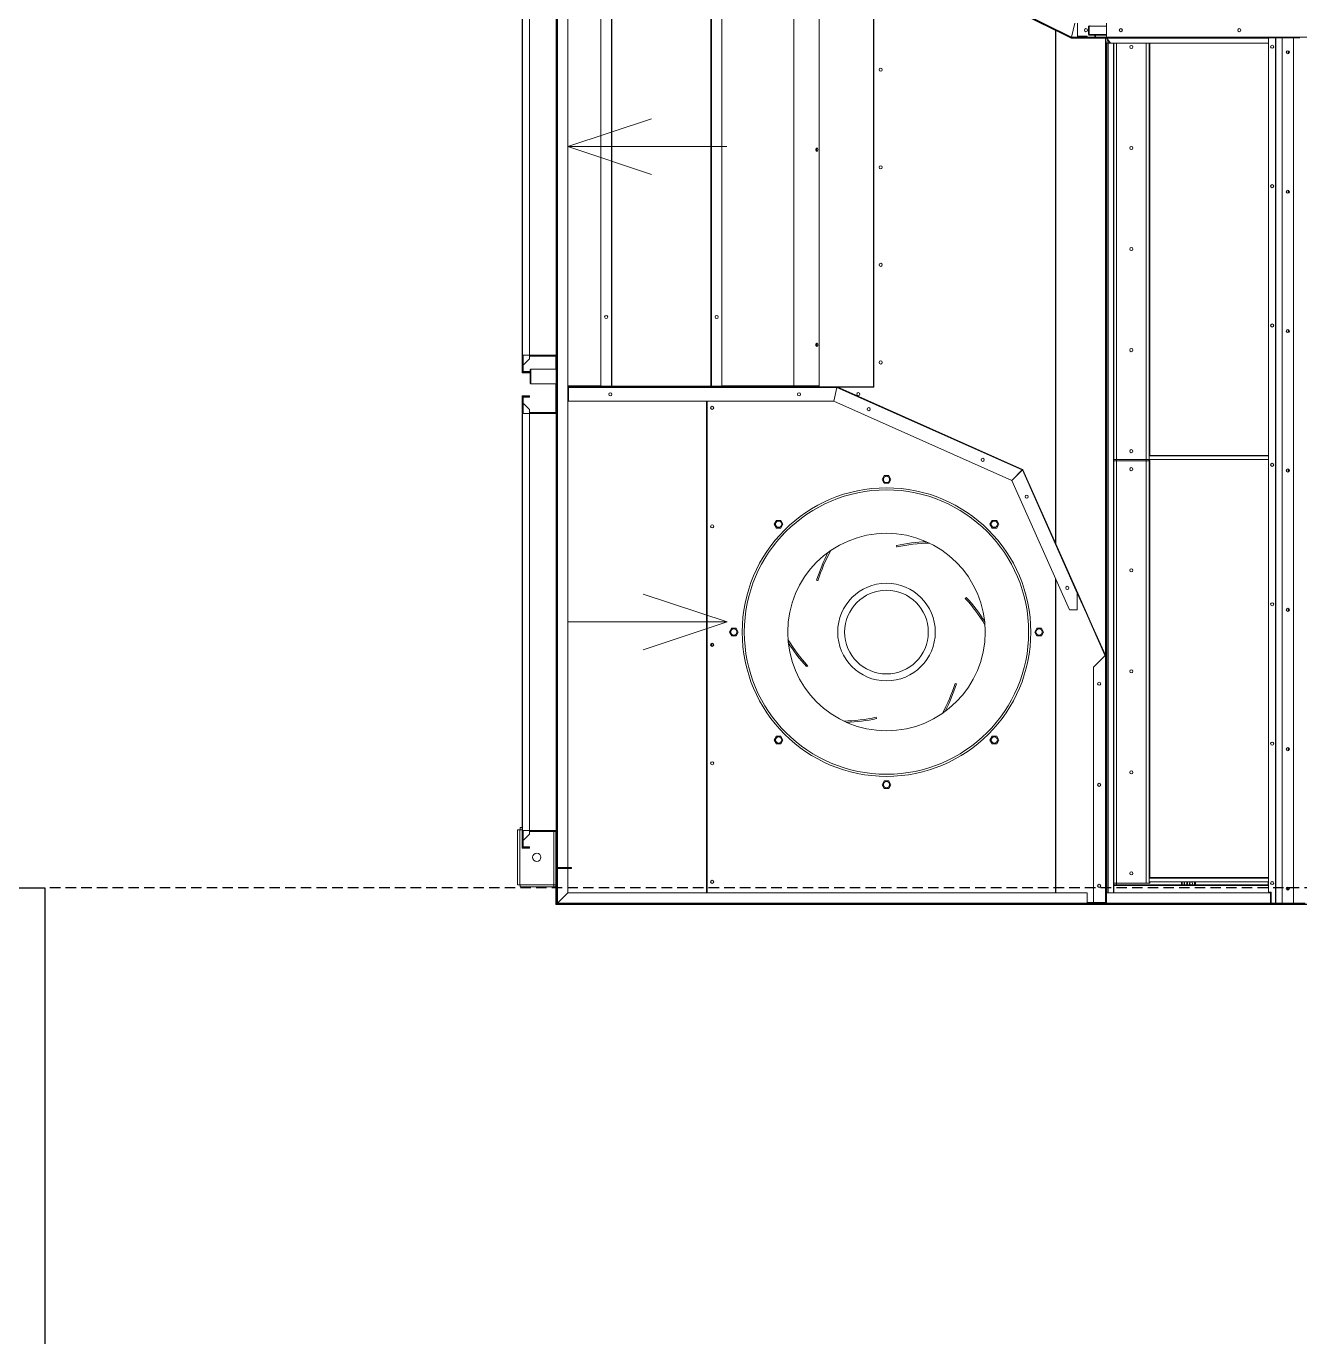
# Model space of a CAD drawing. Extents: x -9058 to 11890, y 0 to 4205.
# Drawn here: x 8292.9 to 8475.6, y 3446.3 to 3634.3 of the extents above; entities that cross this region are included whole.
import ezdxf

# ---------------------------------------------------------------- set-up
doc = ezdxf.new("R2010")
doc.units = 0
doc.header["$MEASUREMENT"] = 0
doc.linetypes.add('DASHED', pattern=[0.75, 0.5, -0.25])
doc.layers.get('0').update_dxf_attribs({"color": 9, "lineweight": 9})
doc.layers.add('T-CIHAZ', color=101, linetype='Continuous', lineweight=9)

# ---------------------------------------------------------------- blocks, each defined once
blk = doc.blocks.new('REFADSX')
at = {"color": 252, "lineweight": -3}
for p, q in [((0, 3870), (61, 3870)), ((0, 1935), (0, 3870)), ((61, 3870), (661, 3870))]:
    blk.add_line(p, q, dxfattribs=at)
blk.add_lwpolyline([(0, 3870), (4844, 3870), (4844, 1935), (0, 1935)], close=True)
blk = doc.blocks.new('DGDG')
for p, q in [((-1050, 1699.5), (1049.9, 1699.5)), ((-157.9, 1698.7), (157.9, 1698.7)), ((-51.7, 1699.5), (236, 1699.5)), ((-25, 1698.5), (25, 1698.5)), ((-25, 1697.7), (25, 1697.7)), ((-8.1, 1697.6), (-17.2, 1697.6)), ((-8, 1697.6), (-8.1, 1697.6)), ((-8.1, 455.7), (-8.1, 1697.6)), ((8.1, 1697.6), (-8, 1697.6)), ((-8, 455.7), (-8, 1697.6)), ((-0.6, 1697.7), (-0.6, 1697.6)), ((-0.6, 1697.6), (-0.6, 1697.7)), ((0.7, 1697.6), (0.7, 1697.7)), ((0.7, 1697.6), (0.7, 1697.7)), ((8.2, 1697.6), (8.1, 1697.6)), ((8.1, 455.7), (8.1, 1697.6)), ((17.3, 1697.6), (8.2, 1697.6)), ((8.2, 455.7), (8.2, 1697.6)), ((18, 1697.6), (17.3, 1697.6)), ((17.3, 455.6), (17.3, 1697.6)), ((18, 455.6), (18, 1697.6)), ((24, 1697.6), (18, 1697.6)), ((24, 1681.6), (24, 1697.6)), ((25, 1696.9), (24, 1696.9)), ((24, 1696.9), (25, 1696.9)), ((25, 1698.5), (260, 1698.5)), ((25, 1697.7), (25, 1698.5)), ((25, 1682.7), (25, 1697.7)), ((25, 1697.7), (260, 1697.7)), ((159.1, 1698.9), (251.5, 1698.9)), ((236, 1699.5), (236, 1698.9)), ((236, 1699.3), (236.1, 1699.3)), ((236.1, 1699.3), (236.1, 1698.9)), ((236.1, 1699.2), (237.7, 1699.2)), ((237.7, 1699.5), (237.7, 1698.9)), ((1049, 1699.5), (237.7, 1699.5)), ((253.3, 1698.9), (251.5, 1698.9)), ((1049, 1698.7), (254.5, 1698.7)), ((254.5, 1698.7), (1049.1, 1698.7)), ((260, 1698.5), (260, 1697.7)), ((260, 1698.5), (288, 1698.5)), ((260, 1697.7), (260, 1682.7)), ((260, 1697.7), (288, 1697.7)), ((262.6, 1697.2), (260, 1697.2)), ((261.3, 1697), (260, 1697)), ((260, 1695.9), (260.4, 1696.6)), ((260.4, 1696.6), (260.4, 463.6)), ((260.4, 1696.6), (261.1, 1696.6)), ((261.1, 1696.6), (261.1, 1696.5)), ((261.1, 1696.5), (261.1, 1341.8)), ((261.1, 1696.5), (261.7, 1696.5)), ((261.7, 1696.5), (261.7, 1697.1)), ((261.7, 1697.1), (281.7, 1697.1)), ((261.7, 1696.5), (261.7, 1341.8)), ((261.7, 1696.5), (278.7, 1696.5)), ((261.7, 1696.5), (281.7, 1696.5)), ((262.6, 1697.1), (262.6, 1697.2)), ((262.8, 1697.7), (262.8, 1697.7)), ((262.8, 1697.1), (262.8, 1697.7)), ((262.8, 1697.7), (288, 1697.7)), ((278.7, 1696.5), (278.7, 1358.7)), ((288, 1696.5), (278.7, 1696.5)), ((281.7, 1697.1), (281.7, 1696.5)), ((288, 1697.1), (281.7, 1697.1)), ((288, 1698.5), (1048, 1698.5)), ((288, 1697.7), (288, 1698.5)), ((288, 1682.7), (288, 1697.7)), ((288, 1697.7), (1048, 1697.7)), ((1048, 1697.7), (1033, 1682.7)), ((1033, 1682.7), (1048, 1697.6)), ((1046.9, 1696.5), (1046.8, 1696.5)), ((1048, 1697.7), (1048, 1698.5)), ((1048, 1697.7), (1048.8, 1697.7)), ((1048, 1697.6), (1048, 1697.7)), ((1048, 1697.7), (1048, 1697.7)), ((1048, 1697.6), (1048, 1647.7)), ((1048.8, 1647.7), (1048.8, 1697.7)), ((1049, 1698.7), (1049, 1699.5)), ((1049, 1699.2), (1050.1, 1699.2)), ((1049.1, 1698.7), (1049, 1698.7)), ((1049.1, 1698.7), (1049.9, 1698.7)), ((1049.1, 1594.6), (1049.1, 1698.7)), ((1049.1, 1698.7), (1049.1, 1698.7)), ((1049.1, 1698.7), (1049.1, 1594.6)), ((1049.9, -2.5), (1049.9, 1699.5)), ((1049.9, 1594.6), (1049.9, 1698.7)), ((1049.9, 1697.2), (1050.1, 1697.2)), ((1050.1, 1699.2), (1050.1, 1697.2)), ((1050.1, 1674.2), (1050.1, 1697.2)), ((-0.6, 1678.8), (-0.6, 1674.5)), ((0, 1674.4), (0, 1678.9)), ((0.1, 1674.4), (0.1, 1678.9)), ((0.7, 1674.5), (0.7, 1678.8)), ((28, 1681.6), (24, 1681.6)), ((25, 1682.7), (260, 1682.7)), ((28, 455.6), (28, 1681.6)), ((249.9, 1682.7), (249.9, 463.7)), ((250, 1682.7), (250, 463.7)), ((257.8, 463.6), (257.8, 1682.7)), ((258.2, 463.6), (258.2, 1682.7)), ((288, 1682.7), (1033, 1682.7)), ((333.1, 1682.7), (333.1, 1232.4)), ((333.5, 1231.6), (333.5, 1682.7)), ((833.2, 1682.7), (833.2, 977.3)), ((833.3, 1682.7), (833.3, 977.3)), ((833.9, 1682.7), (833.9, 977.3)), ((1032.9, 1682.7), (1032.9, 1647.7)), ((1032.9, 1682.7), (1032.9, 1647.7)), ((1033, 1682.7), (1033, 1647.7)), ((1049.9, 1674.2), (1050.1, 1674.2)), ((1049.9, 1673.7), (1050.1, 1673.7)), ((1050.1, 1673.7), (1050.1, 1674.2)), ((1050.1, 1673.7), (1050.1, 1671.2)), ((1053.1, 1671.2), (1053.1, 1674.2)), ((1101.6, 1674.2), (1053.1, 1674.2)), ((1101.6, 1674.2), (1101.6, 1671.2)), ((23.7, 1666.8), (21.2, 1666.8)), ((249.9, 1672.1), (28, 1672.1)), ((249.9, 1671.3), (28, 1671.3)), ((198.2, 1666.8), (28, 1666.8)), ((198.2, 1661.8), (28, 1661.8)), ((198, 1660.8), (28, 1660.8)), ((28.4, 1666.8), (28.4, 1671.3)), ((28.4, 1660.8), (28.4, 1661.8)), ((132.7, 1671.3), (132.7, 1666.8)), ((132.7, 1661.8), (132.7, 1660.8)), ((133.2, 1671.3), (133.2, 1666.8)), ((133.2, 1661.8), (133.2, 1660.8)), ((134, 1671.3), (134, 1666.8)), ((134, 1661.8), (134, 1660.8)), ((144, 1666.8), (144, 1671.3)), ((144, 1660.8), (144, 1661.8)), ((144.6, 1666.8), (144.6, 1671.3)), ((144.6, 1660.8), (144.6, 1661.8)), ((145.1, 1666.8), (145.1, 1671.3)), ((145.1, 1660.8), (145.1, 1661.8)), ((148.3, 1666.8), (148.3, 1671.3)), ((148.3, 1660.8), (148.3, 1661.8)), ((148.7, 1671.3), (148.7, 1666.8)), ((148.7, 1661.8), (148.7, 1660.8)), ((148.8, 1666.8), (148.8, 1671.3)), ((148.8, 1660.8), (148.8, 1661.8)), ((151.8, 1666.8), (151.8, 1671.3)), ((151.8, 1660.8), (151.8, 1661.8)), ((152.4, 1666.8), (152.4, 1671.3)), ((152.4, 1660.8), (152.4, 1661.8)), ((152.6, 1671.3), (152.6, 1666.8)), ((152.6, 1661.8), (152.6, 1660.8)), ((198, 1666.8), (198, 1668.8)), ((198.9, 1668.8), (198, 1668.8)), ((198, 1060.8), (198, 1661.8)), ((198.9, 1060.8), (198.9, 1668.8)), ((198.9, 1668.8), (203.1, 1668.8)), ((203.1, 1060.8), (203.1, 1668.8)), ((203.1, 1668.8), (203.5, 1668.8)), ((203.5, 1668.8), (203.5, 1060.8)), ((203.5, 1060.8), (203.5, 1668.8)), ((203.5, 1668.8), (203.5, 1668.8)), ((245.9, 1668.8), (203.5, 1668.8)), ((245.8, 1671.3), (245.8, 1668.8)), ((245.9, 1668.8), (249.9, 1668.8)), ((245.9, 1060.8), (245.9, 1668.8)), ((1050.1, 1671.2), (1050.1, 1594.6)), ((1050.1, 1671.2), (1053.1, 1671.2)), ((1102.1, 1671.2), (1053.1, 1671.2)), ((1101.6, 1671.2), (1053.1, 1671.2)), ((1053.1, 1671.2), (1053.1, 1594.6)), ((1102.1, 1592.2), (1102.1, 1671.2)), ((1102.1, 1671.2), (1105.1, 1671.2)), ((1105.1, 1592.2), (1105.1, 1671.2)), ((1028, 1646.9), (1028, 1647.7)), ((1048, 1647.7), (1028, 1647.7)), ((1028, 1646.9), (1028, 1646.1)), ((1048, 1646.9), (1028, 1646.9)), ((1048, 1646.1), (1028, 1646.1)), ((1032.9, 1646.1), (1032.9, 958.5)), ((1032.9, 1646.1), (1032.9, 958.5)), ((1033, 1647.7), (1048, 1647.7)), ((1033, 50.9), (1033, 1646.1)), ((1033, 1646.1), (1048, 1646.1)), ((1047.9, 1647.7), (1047.9, 1647.7)), ((1047.9, 1646.1), (1047.9, 1646.1)), ((1048.8, 1647.7), (1048, 1647.7)), ((1048, 1647.7), (1048, 1646.9)), ((1048, 1646.1), (1048, 1646.9)), ((1048, 50.9), (1048, 1646.1)), ((1048, 1646.1), (1048.8, 1646.1)), ((1048.8, 1646.1), (1048.8, 50.9)), ((1088, 1618.4), (1088, 1617.6)), ((1098, 1618.4), (1088, 1618.4)), ((1098, 1617.6), (1088, 1617.6)), ((1088.2, 1616.6), (1088.2, 1617.4)), ((1088.2, 1617.4), (1096.2, 1617.4)), ((1096.2, 1617.4), (1096.2, 1616.6)), ((1097.2, 1617.4), (1096.2, 1617.4)), ((1097.2, 1617.4), (1097.2, 1616.6)), ((1098, 1618.4), (1098, 1617.6)), ((1098.8, 1617.6), (1098, 1617.6)), ((1098, 1617.6), (1098, 1616.6)), ((1098.8, 1617.6), (1098.8, 1594.6)), ((1096.2, 1616.6), (1088.2, 1616.6)), ((1096.2, 1606.6), (1088.2, 1598.6)), ((1088.2, 1593), (1088.2, 1598.6)), ((1097.2, 1616.6), (1096.2, 1616.6)), ((1096.2, 1606.6), (1097.2, 1606.6)), ((1098, 1616.6), (1097.2, 1616.6)), ((1097.2, 1616.6), (1097.2, 1606.6)), ((1098, 1606.6), (1097.2, 1606.6)), ((1097.2, 1606.6), (1097.2, 1593)), ((1098, 1616.6), (1098, 1606.6)), ((1098, 1606.6), (1098, 1593)), ((1048.8, 1594.6), (1088.2, 1594.6)), ((1048.8, 1593.8), (1088.2, 1593.8)), ((1088, 1593), (1048.8, 1593)), ((1088, 994.8), (1088, 1593)), ((1088, 1593), (1098, 1593)), ((1098.8, 1594.6), (1098, 1594.6)), ((1098, 1593), (1098, 994.8)), ((1098.8, 1593), (1098, 1593)), ((1098.8, 1593), (1098.8, 994.8)), ((1098.8, 1592.2), (1102.1, 1592.2)), ((1101.6, 1592.1), (1098.8, 1592.1)), ((1101.6, 1589.1), (1098.8, 1589.1)), ((1101.6, 1589.1), (1101.6, 1592.1)), ((1105.1, 1592.2), (1102.1, 1592.2)), ((572.7, 1533), (569.5, 1527.5)), ((569.5, 1527.5), (572.7, 1522)), ((579, 1533), (572.7, 1533)), ((582.2, 1527.5), (579, 1533)), ((579, 1522), (582.2, 1527.5)), ((572.7, 1522), (579, 1522)), ((-1.1, 1478.6), (-1.1, 1474.7)), ((1.4, 1474.8), (1.4, 1478.4)), ((417.8, 1468.9), (414.7, 1463.4)), ((424.2, 1468.9), (417.8, 1468.9)), ((427.4, 1463.4), (424.2, 1468.9)), ((727.5, 1468.9), (724.4, 1463.4)), ((733.9, 1468.9), (727.5, 1468.9)), ((737.1, 1463.4), (733.9, 1468.9)), ((414.7, 1463.4), (417.8, 1457.9)), ((417.8, 1457.9), (424.2, 1457.9)), ((424.2, 1457.9), (427.4, 1463.4)), ((724.4, 1463.4), (727.5, 1457.9)), ((727.5, 1457.9), (733.9, 1457.9)), ((733.9, 1457.9), (737.1, 1463.4)), ((590.2, 1432.5), (590.6, 1430.6)), ((475.6, 1382.9), (477.5, 1382.3)), ((261.8, 1341.8), (278.7, 1358.7)), ((690.4, 1358.1), (688.9, 1356.8)), ((261.7, 1341.8), (261.1, 1341.8)), ((261.1, 1341.8), (261.1, 456.5)), ((261.8, 1341.8), (261.7, 1341.8)), ((261.7, 1341.8), (261.7, 456.5)), ((261.7, 1341.8), (261.7, 456.5)), ((261.8, 1341.5), (262.5, 1341.8)), ((261.8, 1341.8), (262.5, 1341.8)), ((261.8, 1341.5), (280.1, 1300.4)), ((262.5, 1341.8), (262.5, 1342.5)), ((262.5, 1341.8), (280.8, 1300.7)), ((804.6, 1293.9), (924.8, 1333.8)), ((826.4, 1329), (826.4, 1324.6)), ((280.1, 1300.4), (280.8, 1300.7)), ((280.1, 1300.4), (288.4, 1281.7)), ((280.8, 1300.7), (289.1, 1282)), ((353.7, 1314), (350.5, 1308.5)), ((350.5, 1308.5), (353.7, 1303)), ((360, 1314), (353.7, 1314)), ((353.7, 1303), (360, 1303)), ((363.2, 1308.5), (360, 1314)), ((360, 1303), (363.2, 1308.5)), ((791.7, 1314), (788.5, 1308.5)), ((788.5, 1308.5), (791.7, 1303)), ((798, 1314), (791.7, 1314)), ((791.7, 1303), (798, 1303)), ((801.2, 1308.5), (798, 1314)), ((798, 1303), (801.2, 1308.5)), ((288.4, 1281.7), (289.1, 1282)), ((288.4, 1281.7), (301.4, 1252.5)), ((289.1, 1282), (302.1, 1252.8)), ((804.6, 1293.9), (1032.9, 1293.9)), ((804.6, 1293.9), (924.8, 1254.1)), ((-1.1, 1278.6), (-1.1, 1274.7)), ((1.4, 1274.8), (1.4, 1278.4)), ((302.1, 1252.8), (302.5, 1276.7)), ((302.5, 1276.7), (313.5, 1276.5)), ((313.5, 1276.5), (396.1, 1091)), ((461.3, 1258.9), (462.8, 1260.2)), ((301.4, 1252.5), (380.2, 1075.5)), ((302.1, 1252.8), (302.1, 1252.8)), ((380.9, 1075.8), (302.1, 1252.8)), ((676.1, 1234.1), (674.2, 1234.7)), ((561.6, 1184.5), (561.1, 1186.5)), ((333.1, 1181.3), (333.1, 445.4)), ((333.5, 445.3), (333.5, 1180.5)), ((417.8, 1159.2), (414.7, 1153.7)), ((414.7, 1153.7), (417.8, 1148.2)), ((424.2, 1159.2), (417.8, 1159.2)), ((417.8, 1148.2), (424.2, 1148.2)), ((427.4, 1153.7), (424.2, 1159.2)), ((424.2, 1148.2), (427.4, 1153.7)), ((727.5, 1159.2), (724.4, 1153.7)), ((724.4, 1153.7), (727.5, 1148.2)), ((733.9, 1159.2), (727.5, 1159.2)), ((727.5, 1148.2), (733.9, 1148.2)), ((737.1, 1153.7), (733.9, 1159.2)), ((733.9, 1148.2), (737.1, 1153.7)), ((396.1, 1091), (380.9, 1075.8)), ((381, 1075.8), (396.1, 1090.9)), ((396.1, 1090.9), (651.2, 977.4)), ((572.7, 1095), (569.5, 1089.5)), ((579, 1095), (572.7, 1095)), ((582.2, 1089.5), (579, 1095)), ((-1.1, 1078.6), (-1.1, 1074.7)), ((1.4, 1074.8), (1.4, 1078.4)), ((380.9, 1075.8), (380.2, 1075.5)), ((380.6, 1075.1), (381, 1075.8)), ((380.6, 1075.1), (646.7, 956.6)), ((646.9, 957.4), (381, 1075.8)), ((381, 1075.8), (381, 1075.8)), ((381, 1075.8), (381, 1075.8)), ((569.5, 1089.5), (572.7, 1084)), ((572.7, 1084), (579, 1084)), ((579, 1084), (582.2, 1089.5)), ((198.2, 1060.8), (28, 1060.8)), ((198.2, 1055.8), (28, 1055.8)), ((198, 1054.9), (28, 1054.9)), ((28.4, 1054.9), (28.4, 1055.8)), ((132.7, 1055.8), (132.7, 1054.9)), ((133.2, 1055.8), (133.2, 1054.9)), ((134, 1055.8), (134, 1054.9)), ((144, 1054.9), (144, 1055.8)), ((144.6, 1054.9), (144.6, 1055.8)), ((145.1, 1054.9), (145.1, 1055.8)), ((148.3, 1054.9), (148.3, 1055.8)), ((148.7, 1055.8), (148.7, 1054.9)), ((148.8, 1054.9), (148.8, 1055.8)), ((151.8, 1054.9), (151.8, 1055.8)), ((152.4, 1054.9), (152.4, 1055.8)), ((152.6, 1055.8), (152.6, 1054.9)), ((198, 1060.8), (198, 1062.9)), ((198.9, 1062.9), (198, 1062.9)), ((198, 463.7), (198, 1055.8)), ((198.9, 1060.8), (198.2, 1060.8)), ((198.9, 463.7), (198.9, 1062.9)), ((198.9, 1062.9), (203.1, 1062.9)), ((203.1, 1060.8), (198.9, 1060.8)), ((203.1, 1062.9), (203.5, 1062.9)), ((203.1, 463.7), (203.1, 1062.9)), ((203.5, 1060.8), (203.1, 1060.8)), ((203.5, 1062.9), (203.5, 463.7)), ((203.5, 1062.9), (203.5, 1062.9)), ((245.9, 1062.9), (203.5, 1062.9)), ((203.5, 463.7), (203.5, 1062.9)), ((203.5, 1060.8), (203.5, 1060.8)), ((203.5, 1060.8), (245.9, 1060.8)), ((245.9, 1062.9), (249.9, 1062.9)), ((245.9, 463.7), (245.9, 1062.9)), ((249.9, 1060.8), (245.9, 1060.8)), ((1088, 994.8), (1048.8, 994.8)), ((1048.8, 994), (1088.2, 994)), ((1048.8, 993.2), (1088.2, 993.2)), ((1049.1, 964.3), (1049.1, 993.2)), ((1049.1, 993.2), (1049.1, 964.3)), ((1049.9, 952.4), (1049.9, 993.2)), ((1050.1, 993.2), (1050.1, 952.4)), ((1098, 994.8), (1088, 994.8)), ((1088.2, 989.2), (1088.2, 994.8)), ((1088.2, 989.2), (1096.2, 981.2)), ((1097.2, 981.2), (1096.2, 981.2)), ((1097.2, 994.8), (1097.2, 981.2)), ((1098, 981.2), (1097.2, 981.2)), ((1097.2, 981.2), (1097.2, 971.2)), ((1098, 994.8), (1098, 981.2)), ((1098.8, 994.8), (1098, 994.8)), ((1098.8, 993.2), (1098, 993.2)), ((1098, 981.2), (1098, 971.2)), ((1098.8, 993.2), (1098.8, 970.2)), ((651.2, 977.4), (646.9, 957.4)), ((647, 957.4), (651.3, 977.3)), ((651.3, 977.3), (1032.1, 977.3)), ((1032.1, 977.3), (1032.1, 957.4)), ((1033, 958.3), (1032.1, 960.1)), ((1049.6, 964.3), (1048.8, 964.3)), ((1049.6, 964.3), (1049.6, 957.7)), ((1088, 969.4), (1088, 970.2)), ((1088, 970.2), (1098, 970.2)), ((1088, 969.4), (1098, 969.4)), ((1088.2, 970.4), (1088.2, 971.2)), ((1088.2, 971.2), (1096.2, 971.2)), ((1096.2, 970.4), (1088.2, 970.4)), ((1096.2, 971.2), (1096.2, 970.4)), ((1096.2, 971.2), (1097.2, 971.2)), ((1096.2, 970.4), (1097.2, 970.4)), ((1098, 971.2), (1097.2, 971.2)), ((1097.2, 970.4), (1097.2, 971.2)), ((1098, 971.2), (1098, 970.2)), ((1098.8, 970.2), (1098, 970.2)), ((1098, 969.4), (1098, 970.2)), ((645.5, 957.1), (594.2, 957.1)), ((594.2, 957.1), (594.2, 316)), ((594.2, 956.5), (594.6, 956.5)), ((594.6, 316), (594.6, 956.5)), ((594.6, 956.5), (595.2, 956.5)), ((595.2, 956.5), (595.2, 957.1)), ((595.2, 956.5), (647, 956.5)), ((595.2, 956.5), (806.2, 956.5)), ((647, 957.3), (646.7, 956.6)), ((1032.1, 957.4), (647, 957.4)), ((647, 957.3), (647, 956.5)), ((1032.1, 956.5), (647, 956.5)), ((671.9, 955.4), (672.5, 955.4)), ((672.5, 277.1), (672.5, 955.4)), ((672.5, 955.4), (708.8, 955.4)), ((672.6, 956.2), (672.6, 955.4)), ((672.6, 956.2), (806.2, 956.2)), ((672.6, 955.4), (812, 955.4)), ((708.8, 955.4), (708.8, 259.3)), ((708.8, 955.4), (708.8, 955.4)), ((708.8, 955.4), (708.8, 259.3)), ((709, 955.4), (708.8, 955.4)), ((812, 955.4), (709, 955.4)), ((806.2, 956.5), (806.2, 955.7)), ((806.2, 955.7), (812, 955.7)), ((812, 955.5), (812, 956.3)), ((827, 956.3), (812, 956.3)), ((812, 220.1), (812, 955.5)), ((812, 955.5), (827, 955.5)), ((827, 955.5), (812, 955.5)), ((826.2, 956.5), (826.2, 956.3)), ((826.2, 955.5), (826.2, 955.5)), ((826.4, 956.5), (880.3, 956.5)), ((827, 956.3), (827, 955.5)), ((827, 220.1), (827, 955.5)), ((827, 955.5), (827.8, 955.5)), ((827, 955.5), (827, 955.5)), ((827, 955.5), (827, 955.5)), ((827.4, 956.2), (970.3, 956.2)), ((827.8, 955.5), (827.8, 220)), ((827.8, 220), (827.8, 955.5)), ((827.8, 955.5), (969.8, 955.5)), ((880.3, 956.5), (880.5, 956.5)), ((880.6, 956.5), (880.5, 956.5)), ((880.5, 956.5), (880.5, 956.5)), ((880.5, 956.5), (880.5, 956.2)), ((880.5, 956.2), (880.5, 956.5)), ((880.9, 956.2), (880.6, 956.5)), ((881.9, 956.2), (881.6, 956.5)), ((881.6, 956.5), (971.3, 956.5)), ((969.8, 220), (969.8, 955.5)), ((970.6, 955.5), (969.8, 955.5)), ((969.8, 955.5), (969.8, 220)), ((970.6, 956.3), (970.6, 955.5)), ((970.6, 956.3), (985.6, 956.3)), ((970.6, 955.5), (985.6, 955.5)), ((970.6, 220.1), (970.6, 955.5)), ((970.6, 955.5), (970.6, 955.5)), ((970.6, 955.5), (970.6, 955.5)), ((970.6, 955.5), (985.6, 955.5)), ((971.4, 956.5), (971.4, 956.3)), ((971.4, 955.5), (971.4, 955.5)), ((985.6, 955.5), (985.6, 956.3)), ((985.6, 955.7), (991.4, 955.7)), ((985.6, 955.5), (985.6, 220.1)), ((985.6, 955.4), (1033, 955.4)), ((1033, 955.4), (985.6, 955.4)), ((991.4, 956.5), (991.4, 955.7)), ((991.4, 956.5), (1031.1, 956.5)), ((991.4, 956.2), (1033, 956.2)), ((1031.1, 956.5), (1031.1, 956.5)), ((1031.1, 956.5), (1031.1, 956.2)), ((1032.1, 957.4), (1032.1, 956.5)), ((1033, 957.4), (1032.1, 957.4)), ((1032.1, 957.3), (1033, 957.3)), ((1032.1, 956.5), (1033, 956.5)), ((1049.6, 957.7), (1049.6, 919.3)), ((1086.2, 952.4), (1049.6, 952.4)), ((1087.2, 951.4), (1086.2, 952.4)), ((1086.2, 937.8), (1086.2, 952.4)), ((1087.2, 951.4), (1087.2, 938.2)), ((1049.6, 931.1), (1086.2, 931.1)), ((1049.9, 912.6), (1049.9, 931.1)), ((1050.1, 931.1), (1050.1, 912.6)), ((1086.2, 931.1), (1086.2, 937.8)), ((1086.2, 931.1), (1087.2, 932.1)), ((1087.2, 938.2), (1087.2, 932.1)), ((1088, 936.4), (1088, 935.6)), ((1098, 936.4), (1088, 936.4)), ((1098, 935.6), (1088, 935.6)), ((1088.2, 934.6), (1088.2, 935.4)), ((1088.2, 935.4), (1096.2, 935.4)), ((1096.2, 934.6), (1088.2, 934.6)), ((1096.2, 924.6), (1088.2, 916.6)), ((1096.2, 935.4), (1096.2, 934.6)), ((1097.2, 935.4), (1096.2, 935.4)), ((1097.2, 934.6), (1096.2, 934.6)), ((1096.2, 924.6), (1097.2, 924.6)), ((1097.2, 935.4), (1097.2, 934.6)), ((1098, 934.6), (1097.2, 934.6)), ((1097.2, 934.6), (1097.2, 924.6)), ((1098, 924.6), (1097.2, 924.6)), ((1097.2, 924.6), (1097.2, 911)), ((1098, 936.4), (1098, 935.6)), ((1098.8, 935.6), (1098, 935.6)), ((1098, 935.6), (1098, 934.6)), ((1098, 934.6), (1098, 924.6)), ((1098, 924.6), (1098, 911)), ((1098.8, 935.6), (1098.8, 912.6)), ((1048.8, 919.3), (1049.6, 919.3)), ((1048.8, 912.6), (1088.2, 912.6)), ((1048.8, 911.8), (1088.2, 911.8)), ((1088, 911), (1048.8, 911)), ((1049.1, 912.6), (1049.1, 919.3)), ((1049.1, 919.3), (1049.1, 912.6)), ((1088, 312.8), (1088, 911)), ((1088, 911), (1098, 911)), ((1088.2, 911), (1088.2, 916.6)), ((1098.8, 912.6), (1098, 912.6)), ((1098, 911), (1098, 312.8)), ((1098.8, 911), (1098, 911)), ((1098.8, 911), (1098.8, 312.8)), ((-1.1, 878.6), (-1.1, 874.7)), ((1.4, 878.4), (1.4, 874.8)), ((-1.1, 678.6), (-1.1, 674.7)), ((1.4, 678.4), (1.4, 674.8)), ((1033, 611.9), (912.8, 651.8)), ((1033, 611.9), (804.7, 611.9)), ((1033, 611.9), (912.8, 572.1)), ((-1.1, 478.6), (-1.1, 474.7)), ((1.4, 478.4), (1.4, 474.8)), ((-260.3, 454.9), (260.3, 454.9)), ((17.1, 455.7), (-17, 455.7)), ((18, 455.6), (17.3, 455.6)), ((28, 455.6), (18, 455.6)), ((251.3, 463.7), (28, 463.7)), ((259.6, 456.2), (28, 456.2)), ((260.3, 455.7), (28, 455.7)), ((251.3, 463.6), (257.8, 463.6)), ((259.6, 456.2), (254.3, 463.6)), ((254.7, 463.6), (254.7, 463.2)), ((255.9, 461.4), (255.9, 463.6)), ((257.8, 463.6), (258.2, 463.6)), ((260.4, 463.6), (258.2, 463.6)), ((259.6, 456.2), (259.6, 456.2)), ((260.3, 455.7), (260.3, 454.9)), ((260.8, 455.7), (260.3, 455.7)), ((260.3, 454.9), (260.3, 434.9)), ((260.8, 454.9), (260.3, 454.9)), ((285, 451.9), (260.3, 451.9)), ((261.1, 463.6), (260.4, 463.6)), ((260.8, 454.9), (260.8, 455.7)), ((279.9, 455.7), (260.8, 455.7)), ((260.8, 454.9), (279.9, 454.9)), ((261.7, 456.5), (261.1, 456.5)), ((261.1, 456.5), (261.1, 456.5)), ((261.7, 456.5), (261.7, 455.9)), ((261.7, 456.5), (281.7, 456.5)), ((261.7, 455.9), (281.7, 455.9)), ((311.1, 455.9), (262, 455.9)), ((262, 455.9), (262, 455.9)), ((276.2, 455.9), (276.2, 455.7)), ((276.2, 455.9), (276.2, 455.7)), ((276.2, 454.9), (276.2, 451.9)), ((276.2, 454.9), (276.2, 451.9)), ((276.9, 454.9), (276.9, 454.9)), ((276.9, 451.9), (276.9, 454.9)), ((276.9, 454.9), (301.9, 454.9)), ((279.9, 454.9), (279.9, 455.7)), ((288.3, 455.7), (279.9, 455.7)), ((279.9, 454.9), (288.3, 454.9)), ((281.7, 455.9), (281.7, 456.5)), ((281.7, 456.5), (310.7, 456.5)), ((288, 453.5), (288, 454.3)), ((288, 454.3), (301.9, 454.3)), ((288, 453.5), (301.9, 453.5)), ((288.3, 454.9), (288.3, 455.7)), ((301.4, 455.7), (288.3, 455.7)), ((288.3, 454.9), (301.4, 454.9)), ((301.4, 454.9), (301.4, 455.7)), ((301.4, 455.7), (301.9, 455.7)), ((301.4, 454.9), (301.9, 454.9)), ((310.4, 455.7), (301.9, 455.7)), ((301.9, 454.9), (301.9, 455.7)), ((301.9, 434.9), (301.9, 454.9)), ((301.9, 454.9), (310.3, 454.9)), ((310.3, 454.9), (305.6, 434.9)), ((305.7, 434.9), (310.4, 454.9)), ((310.4, 455.7), (310.4, 454.9)), ((310.4, 454.9), (310.7, 455.6)), ((310.4, 454.9), (614.2, 304.2)), ((310.7, 456.5), (333.1, 445.4)), ((310.7, 455.6), (614.6, 304.9)), ((311.1, 456.3), (311.1, 455.9)), ((260.3, 451.1), (285.1, 451.1)), ((260.3, 439.1), (284.1, 439.1)), ((284.1, 439.1), (285.1, 439.1)), ((284.1, 439.1), (284.1, 438.3)), ((285.1, 439.1), (285.1, 451.1)), ((285.1, 451.1), (285.9, 451.1)), ((285.1, 451.1), (285.1, 439.1)), ((285.9, 439.1), (285.1, 439.1)), ((285.9, 451.1), (285.9, 439.1)), ((593.9, 315.4), (333.2, 444.7)), ((594.2, 316), (333.5, 445.3))]:
    blk.add_line(p, q)
at = {"flags": 128}
for points in [[(251.5, 1698.9), (252.3, 1698.7), (252.7, 1698.5)], [(254.5, 1698.5), (254.2, 1698.7), (253.3, 1698.9)], [(674.4, 896.3), (674.5, 895.4), (674.8, 894.7), (675.3, 894.2), (675.9, 894), (676.5, 894.2), (677, 894.7), (677.3, 895.4), (677.4, 896.3), (677.3, 897.1), (677, 897.9), (676.5, 898.4), (675.9, 898.5), (675.3, 898.4), (674.8, 897.9), (674.5, 897.1), (674.4, 896.3)], [(675.6, 894.1), (675.9, 894.2), (676.4, 894.7), (676.7, 895.4), (676.8, 896.3), (676.7, 897.1), (676.4, 897.9), (675.9, 898.4), (675.6, 898.5)], [(675.6, 894.1), (675.9, 894.2), (676.4, 894.7), (676.7, 895.4), (676.9, 896.3), (676.7, 897.1), (676.4, 897.9), (675.9, 898.4), (675.6, 898.5)], [(674.4, 616.3), (674.5, 615.4), (674.8, 614.7), (675.3, 614.2), (675.9, 614), (676.5, 614.2), (677, 614.7), (677.3, 615.4), (677.4, 616.3), (677.3, 617.1), (677, 617.9), (676.5, 618.4), (675.9, 618.5), (675.3, 618.4), (674.8, 617.9), (674.5, 617.1), (674.4, 616.3)], [(675.6, 614.1), (675.9, 614.2), (676.4, 614.7), (676.7, 615.4), (676.8, 616.3), (676.7, 617.1), (676.4, 617.9), (675.9, 618.4), (675.6, 618.5)], [(675.6, 614.1), (675.9, 614.2), (676.4, 614.7), (676.7, 615.4), (676.9, 616.3), (676.7, 617.1), (676.4, 617.9), (675.9, 618.4), (675.6, 618.5)], [(256.1, 463.6), (256.1, 463.5), (255.9, 462.4)], [(333.5, 445.3), (333.3, 445.3), (333.2, 445.4), (333.1, 445.4)], [(333.2, 444.7), (333.2, 444.7), (333.2, 444.7), (333.2, 444.8), (333.3, 444.9), (333.3, 445), (333.3, 445), (333.4, 445.1), (333.5, 445.3)]]:
    blk.add_lwpolyline(points, dxfattribs=at)
for centre, radius in [((0, 1676.6), 2.25), ((270.7, 1672.6), 2.25), ((22.5, 1668.6), 2.25), ((224.7, 1654.8), 2.25), ((825.9, 1666.8), 2.25), ((1077.6, 1631.7), 6), ((270.7, 1527.6), 2.25), ((575.9, 1527.5), 4.5), ((224.7, 1509.8), 2.25), ((575.9, 1308.5), 207), ((575.9, 1308.5), 204), ((825.9, 1496.8), 2.25), ((0, 1476.6), 2.25), ((22.5, 1468.6), 2.25), ((421, 1463.4), 4.5), ((730.7, 1463.4), 4.5), ((575.9, 1308.5), 141.7), ((270.7, 1382.6), 2.25), ((575.9, 1308.5), 70), ((224.7, 1364.8), 2.25), ((575.9, 1308.5), 60), ((825.9, 1326.8), 2.25), ((356.9, 1308.5), 4.5), ((794.9, 1308.5), 4.5), ((0, 1276.6), 2.25), ((22.5, 1268.6), 2.25), ((316.5, 1245.1), 2.25), ((224.7, 1219.8), 2.25), ((421, 1153.7), 4.5), ((730.7, 1153.7), 4.5), ((825.9, 1156.8), 2.25), ((374.7, 1114.3), 2.25), ((575.9, 1089.5), 4.5), ((0, 1076.6), 2.25), ((224.7, 1074.8), 2.25), ((22.5, 1068.6), 2.25), ((437.8, 1061.4), 2.25), ((224.7, 1048.9), 2.25), ((601.4, 988.6), 2.25), ((825.9, 986.8), 2.25), ((616.4, 967.1), 2.25), ((701.3, 967.3), 2.25), ((972.1, 967.3), 2.25), ((584.2, 921.6), 2.25), ((224.7, 903.9), 2.25), ((0, 876.6), 2.25), ((22.5, 868.6), 2.25), ((819.5, 856.3), 2.25), ((978.1, 856.3), 2.25), ((584.2, 781.6), 2.25), ((224.7, 758.9), 2.25), ((0, 676.6), 2.25), ((22.5, 668.6), 2.25), ((584.2, 641.6), 2.25), ((224.7, 613.9), 2.25), ((584.2, 501.6), 2.25), ((0, 476.6), 2.25), ((22.5, 468.6), 2.25), ((224.7, 468.9), 2.25), ((69.7, 444.9), 2.25), ((239.7, 444.9), 2.25), ((289.7, 444.9), 2.25)]:
    blk.add_circle(centre, radius)
for centre, radius, start, end in [((-0.6, 1697.3), 0.453, 51.1969, 88.9504), ((0.7, 1697.3), 0.453, 91.082, 128.8025), ((159.1, 1696.3), 2.63, 90.1492, 121.6321), ((251.5, 1696.3), 2.63, 90.1534, 121.6279), ((261.7, 1696.5), 0.61, 90, 180), ((261.7, 1696.5), 0.01, 90, 180), ((1048, 1697.7), 0.81, 0, 90), ((1048, 1697.7), 0.01, 0, 90), ((1053.1, 1671.2), 3.05, 90, 180), ((139, 1669.2), 2.25, 180, 72.0101), ((139, 1669.2), 2.25, 107.9899, 180), ((139, 1669), 2.25, 90, 185.9525), ((139, 1669), 2.25, 11.1043, 90), ((1053.1, 1671.2), 0.05, 90, 180), ((1048, 1647.7), 0.01, 270, 0), ((1048, 1647.7), 0.81, 270, 0), ((1048, 1646.1), 0.81, 0, 90), ((1048, 1646.1), 0.01, 0, 90), ((1097.2, 1616.6), 0.8, 0, 90), ((1098, 1617.6), 0.8, 0, 90), ((1098, 1594.6), 0.8, 270, 0), ((642.2, 1198.3), 240, 92.1281, 102.5263), ((642.2, 1198.3), 238, 91.1648, 102.5263), ((704.5, 1310.8), 240, 152.1281, 162.5263), ((704.5, 1310.8), 238, 151.1648, 162.5263), ((513.6, 1195.9), 238, 31.1648, 42.5263), ((513.6, 1195.9), 240, 32.1281, 42.5263), ((262.5, 1341.8), 0.81, 180, 204), ((262.5, 1341.8), 0.01, 180, 204), ((638.2, 1421.1), 238, 211.1648, 222.5263), ((638.2, 1421.1), 240, 212.1281, 222.5263), ((447.2, 1306.2), 238, 331.1648, 342.5263), ((447.2, 1306.2), 240, 332.1281, 342.5263), ((509.5, 1418.7), 238, 271.1648, 282.5263), ((509.5, 1418.7), 240, 272.1281, 282.5263), ((381, 1075.8), 0.81, 204, 246), ((381, 1075.8), 0.01, 204, 246), ((1098, 993.2), 0.8, 0, 90), ((1097.2, 971.2), 0.8, 270, 0), ((1098, 970.2), 0.8, 270, 0), ((647, 957.4), 0.81, 246, 270), ((647, 957.4), 0.01, 246, 270), ((826.2, 955.7), 0.8, 46.8665, 90), ((971.4, 955.7), 0.8, 90, 133.1335), ((1097.2, 934.6), 0.8, 0, 90), ((1098, 935.6), 0.8, 0, 90), ((1098, 912.6), 0.8, 270, 0), ((674.2, 896.5), 2.24, 354.1208, 57.7857), ((674.2, 896), 2.24, 302.223, 5.8717), ((674.2, 616.5), 2.24, 354.1287, 57.7778), ((674.2, 616), 2.24, 302.2239, 5.8722), ((233.1, 466.8), 25, 343.4594, 352.686), ((260, 456.2), 0.447, 171.9875, 258.5356), ((261.7, 456.5), 0.61, 180, 270), ((261.7, 456.5), 0.01, 180, 270), ((310.4, 454.9), 0.81, 63.62, 90), ((310.4, 454.9), 0.01, 63.62, 90)]:
    blk.add_arc(centre, radius, start, end)
for points, knots in [([(159.1, 1698.9), (158.8, 1698.9), (158.1, 1698.9), (157.6, 1698.6), (157.3, 1698.5)], [0, 0, 0, 0, 0.585247, 1, 1, 1, 1]), ([(255.1, 1698.5), (254.8, 1698.6), (254.3, 1698.9), (253.6, 1698.9), (253.3, 1698.9)], [0, 0, 0, 0, 0.48355, 1, 1, 1, 1]), ([(1048, 1698.5), (1048, 1698.5), (1048, 1698.5), (1048, 1698.3), (1048, 1698), (1048, 1697.8), (1048, 1697.7)], [0, 0, 0, 0, 0.250019, 0.500025, 0.749999, 1, 1, 1, 1]), ([(1048, 1697.6), (1048.1, 1697.7), (1048.3, 1697.7), (1048.6, 1697.7), (1048.8, 1697.7), (1048.8, 1697.7), (1048.8, 1697.7)], [0, 0, 0, 0, 0.250138, 0.500058, 0.749991, 1, 1, 1, 1]), ([(1049.1, 1698.7), (1049.1, 1698.8), (1049.1, 1699), (1049, 1699.3), (1049, 1699.5), (1049, 1699.5), (1049, 1699.5)], [0, 0, 0, 0, 0.249996, 0.5, 0.749995, 1, 1, 1, 1]), ([(1049.9, 1698.7), (1049.9, 1698.7), (1049.8, 1698.7), (1049.7, 1698.7), (1049.4, 1698.7), (1049.2, 1698.7), (1049.1, 1698.7)], [0, 0, 0, 0, 0.24999, 0.499917, 0.749863, 1, 1, 1, 1]), ([(301.4, 1252.5), (301.4, 1252.5), (301.4, 1252.5), (301.6, 1252.6), (301.9, 1252.7), (302, 1252.8), (302.1, 1252.8)], [0, 0, 0, 0, 0.249971, 0.500019, 0.749919, 1, 1, 1, 1]), ([(380.9, 1075.8), (380.8, 1075.8), (380.7, 1075.7), (380.4, 1075.6), (380.2, 1075.5), (380.2, 1075.5), (380.2, 1075.5)], [0, 0, 0, 0, 0.25001, 0.500019, 0.750032, 1, 1, 1, 1]), ([(380.6, 1075.1), (380.6, 1075.1), (380.7, 1075.1), (380.7, 1075.2), (380.9, 1075.5), (381, 1075.7), (381, 1075.8)], [0, 0, 0, 0, 0.249958, 0.499976, 0.749997, 1, 1, 1, 1]), ([(380.9, 1075.8), (380.9, 1075.8), (380.9, 1075.8), (380.9, 1075.8), (380.9, 1075.8)], [0, 0, 0, 0, 0.499727, 1, 1, 1, 1]), ([(381, 1075.8), (381, 1075.8), (381, 1075.8), (381, 1075.8), (381, 1075.8)], [0, 0, 0, 0, 0.498229, 1, 1, 1, 1]), ([(595.2, 957.1), (595.1, 957.1), (595, 957.1), (594.9, 957), (594.7, 956.8), (594.7, 956.6), (594.7, 956.5)], [0, 0, 0, 0, 0.250043, 0.500086, 0.75004, 1, 1, 1, 1]), ([(595.2, 956.5), (595.2, 956.5), (595.2, 956.5), (595.2, 956.5), (595.2, 956.5), (595.2, 956.5), (595.2, 956.5)], [0, 0, 0, 0, 0.254991, 0.508321, 0.752442, 1, 1, 1, 1]), ([(646.9, 957.4), (646.9, 957.3), (646.8, 957.1), (646.7, 956.8), (646.7, 956.6), (646.7, 956.6), (646.7, 956.6)], [0, 0, 0, 0, 0.250001, 0.499991, 0.750029, 1, 1, 1, 1]), ([(646.9, 957.4), (646.9, 957.4), (647, 957.4), (647, 957.3), (647, 957.3)], [0, 0, 0, 0, 0.500199, 1, 1, 1, 1]), ([(647, 957.3), (647, 957.3), (647, 957.4), (646.9, 957.4), (646.9, 957.4)], [0, 0, 0, 0, 0.499801, 1, 1, 1, 1]), ([(647, 956.5), (647, 956.6), (647, 956.6), (647, 956.8), (647, 957), (647, 957.2), (647, 957.4)], [0, 0, 0, 0, 0.249981, 0.500001, 0.749982, 1, 1, 1, 1]), ([(709, 955.4), (709, 955.4), (709, 955.4), (709, 955.4), (709, 955.4), (709, 955.4), (709, 955.4)], [0, 0, 0, 0, 0.245036, 0.497528, 0.748653, 1, 1, 1, 1]), ([(827.8, 955.5), (827.8, 955.6), (827.8, 955.8), (827.6, 956.1), (827.3, 956.3), (827.1, 956.3), (827, 956.3)], [0, 0, 0, 0, 0.249976, 0.499924, 0.750042, 1, 1, 1, 1]), ([(827, 955.5), (827.1, 955.5), (827.3, 955.5), (827.6, 955.5), (827.8, 955.5), (827.8, 955.5), (827.8, 955.5)], [0, 0, 0, 0, 0.249962, 0.500043, 0.749983, 1, 1, 1, 1]), ([(880.3, 956.5), (880.3, 956.5), (880.3, 956.5), (880.3, 956.5), (880.3, 956.5), (880.3, 956.5), (880.3, 956.5)], [0, 0, 0, 0, 0.247969, 0.501835, 0.744382, 1, 1, 1, 1]), ([(881.6, 956.5), (881.6, 956.5), (881.6, 956.5), (881.6, 956.5), (881.6, 956.5), (881.6, 956.5), (881.6, 956.5)], [0, 0, 0, 0, 0.249848, 0.501004, 0.750296, 1, 1, 1, 1]), ([(970.6, 956.3), (970.5, 956.3), (970.3, 956.3), (970.1, 956.1), (969.9, 955.8), (969.9, 955.6), (969.8, 955.5)], [0, 0, 0, 0, 0.24998, 0.499963, 0.750038, 1, 1, 1, 1]), ([(969.8, 955.5), (969.9, 955.5), (969.9, 955.5), (970.1, 955.5), (970.3, 955.5), (970.5, 955.5), (970.6, 955.5)], [0, 0, 0, 0, 0.250002, 0.500069, 0.750016, 1, 1, 1, 1]), ([(258.1, 458.3), (258.3, 458.7), (258.7, 459.5), (259.2, 461.1), (259.6, 462.5), (259.7, 463.4), (259.8, 463.6)], [0, 0, 0, 0, 0.243232, 0.566547, 0.882186, 1, 1, 1, 1]), ([(285, 451.9), (285, 451.9), (285, 451.9), (285, 451.7), (285.1, 451.4), (285.1, 451.2), (285.1, 451.1)], [0, 0, 0, 0, 0.2500122, 0.4999791, 0.7500249, 1, 1, 1, 1]), ([(285.9, 451.1), (285.8, 451.2), (285.8, 451.4), (285.6, 451.7), (285.4, 451.9), (285.2, 451.9), (285, 451.9)], [0, 0, 0, 0, 0.249968, 0.499944, 0.750051, 1, 1, 1, 1]), ([(310.4, 455.7), (310.4, 455.7), (310.3, 455.7), (310.3, 455.5), (310.3, 455.2), (310.3, 455), (310.3, 454.9)], [0, 0, 0, 0, 0.25003, 0.500055, 0.750014, 1, 1, 1, 1]), ([(310.4, 454.9), (310.4, 454.9), (310.3, 454.9), (310.3, 454.9), (310.3, 454.9)], [0, 0, 0, 0, 0.5023437, 1, 1, 1, 1]), ([(310.4, 454.9), (310.5, 455), (310.5, 455.2), (310.6, 455.4), (310.7, 455.6), (310.7, 455.6), (310.7, 455.6)], [0, 0, 0, 0, 0.250016, 0.499964, 0.74999, 1, 1, 1, 1]), ([(310.4, 454.9), (310.4, 454.9), (310.4, 454.9), (310.4, 454.9), (310.4, 454.9)], [0, 0, 0, 0, 0.499428, 1, 1, 1, 1]), ([(310.7, 456.5), (310.7, 456.4), (310.8, 456.3), (310.8, 456.1), (310.9, 455.9), (311, 455.9), (311.1, 455.9)], [0, 0, 0, 0, 0.249958, 0.499954, 0.749927, 1, 1, 1, 1])]:
    blk.add_open_spline(points, degree=3, knots=knots)
for points in [[(647, 957.3), (647, 957.3), (647, 957.3), (647, 957.3), (647, 957.4)], [(647, 957.4), (647, 957.3), (647, 957.3), (647, 957.3), (647, 957.3)]]:
    blk.add_open_spline(points, degree=3)

msp = doc.modelspace()

# ---------------------------------------------------------------- linework, layer by layer
at = {"layer": 'T-CIHAZ', "linetype": 'DASHED', "lineweight": -3, "ltscale": 3}
msp.add_lwpolyline([(8295.56, 3510.72), (8295.56, 3026.32), (8489.06, 3026.32), (8489.06, 3510.72)], close=True, dxfattribs=at)

# ---------------------------------------------------------------- block references
at = {"layer": 'T-CIHAZ'}
for name, p, xscale, yscale, zscale, rotation in [('DGDG', (8473.92, 3678.25), 0.1000000000000001, 0.1000000000000001, 0.1000000000000001, 179.9999999999999), ('REFADSX', (7908.56, 3510.72), 0.1, 0.1, 0.1, 270)]:
    msp.add_blockref(name, p, dxfattribs=dict(at, xscale=xscale, yscale=yscale, zscale=zscale, rotation=rotation))

doc.saveas('drawing.dxf')
